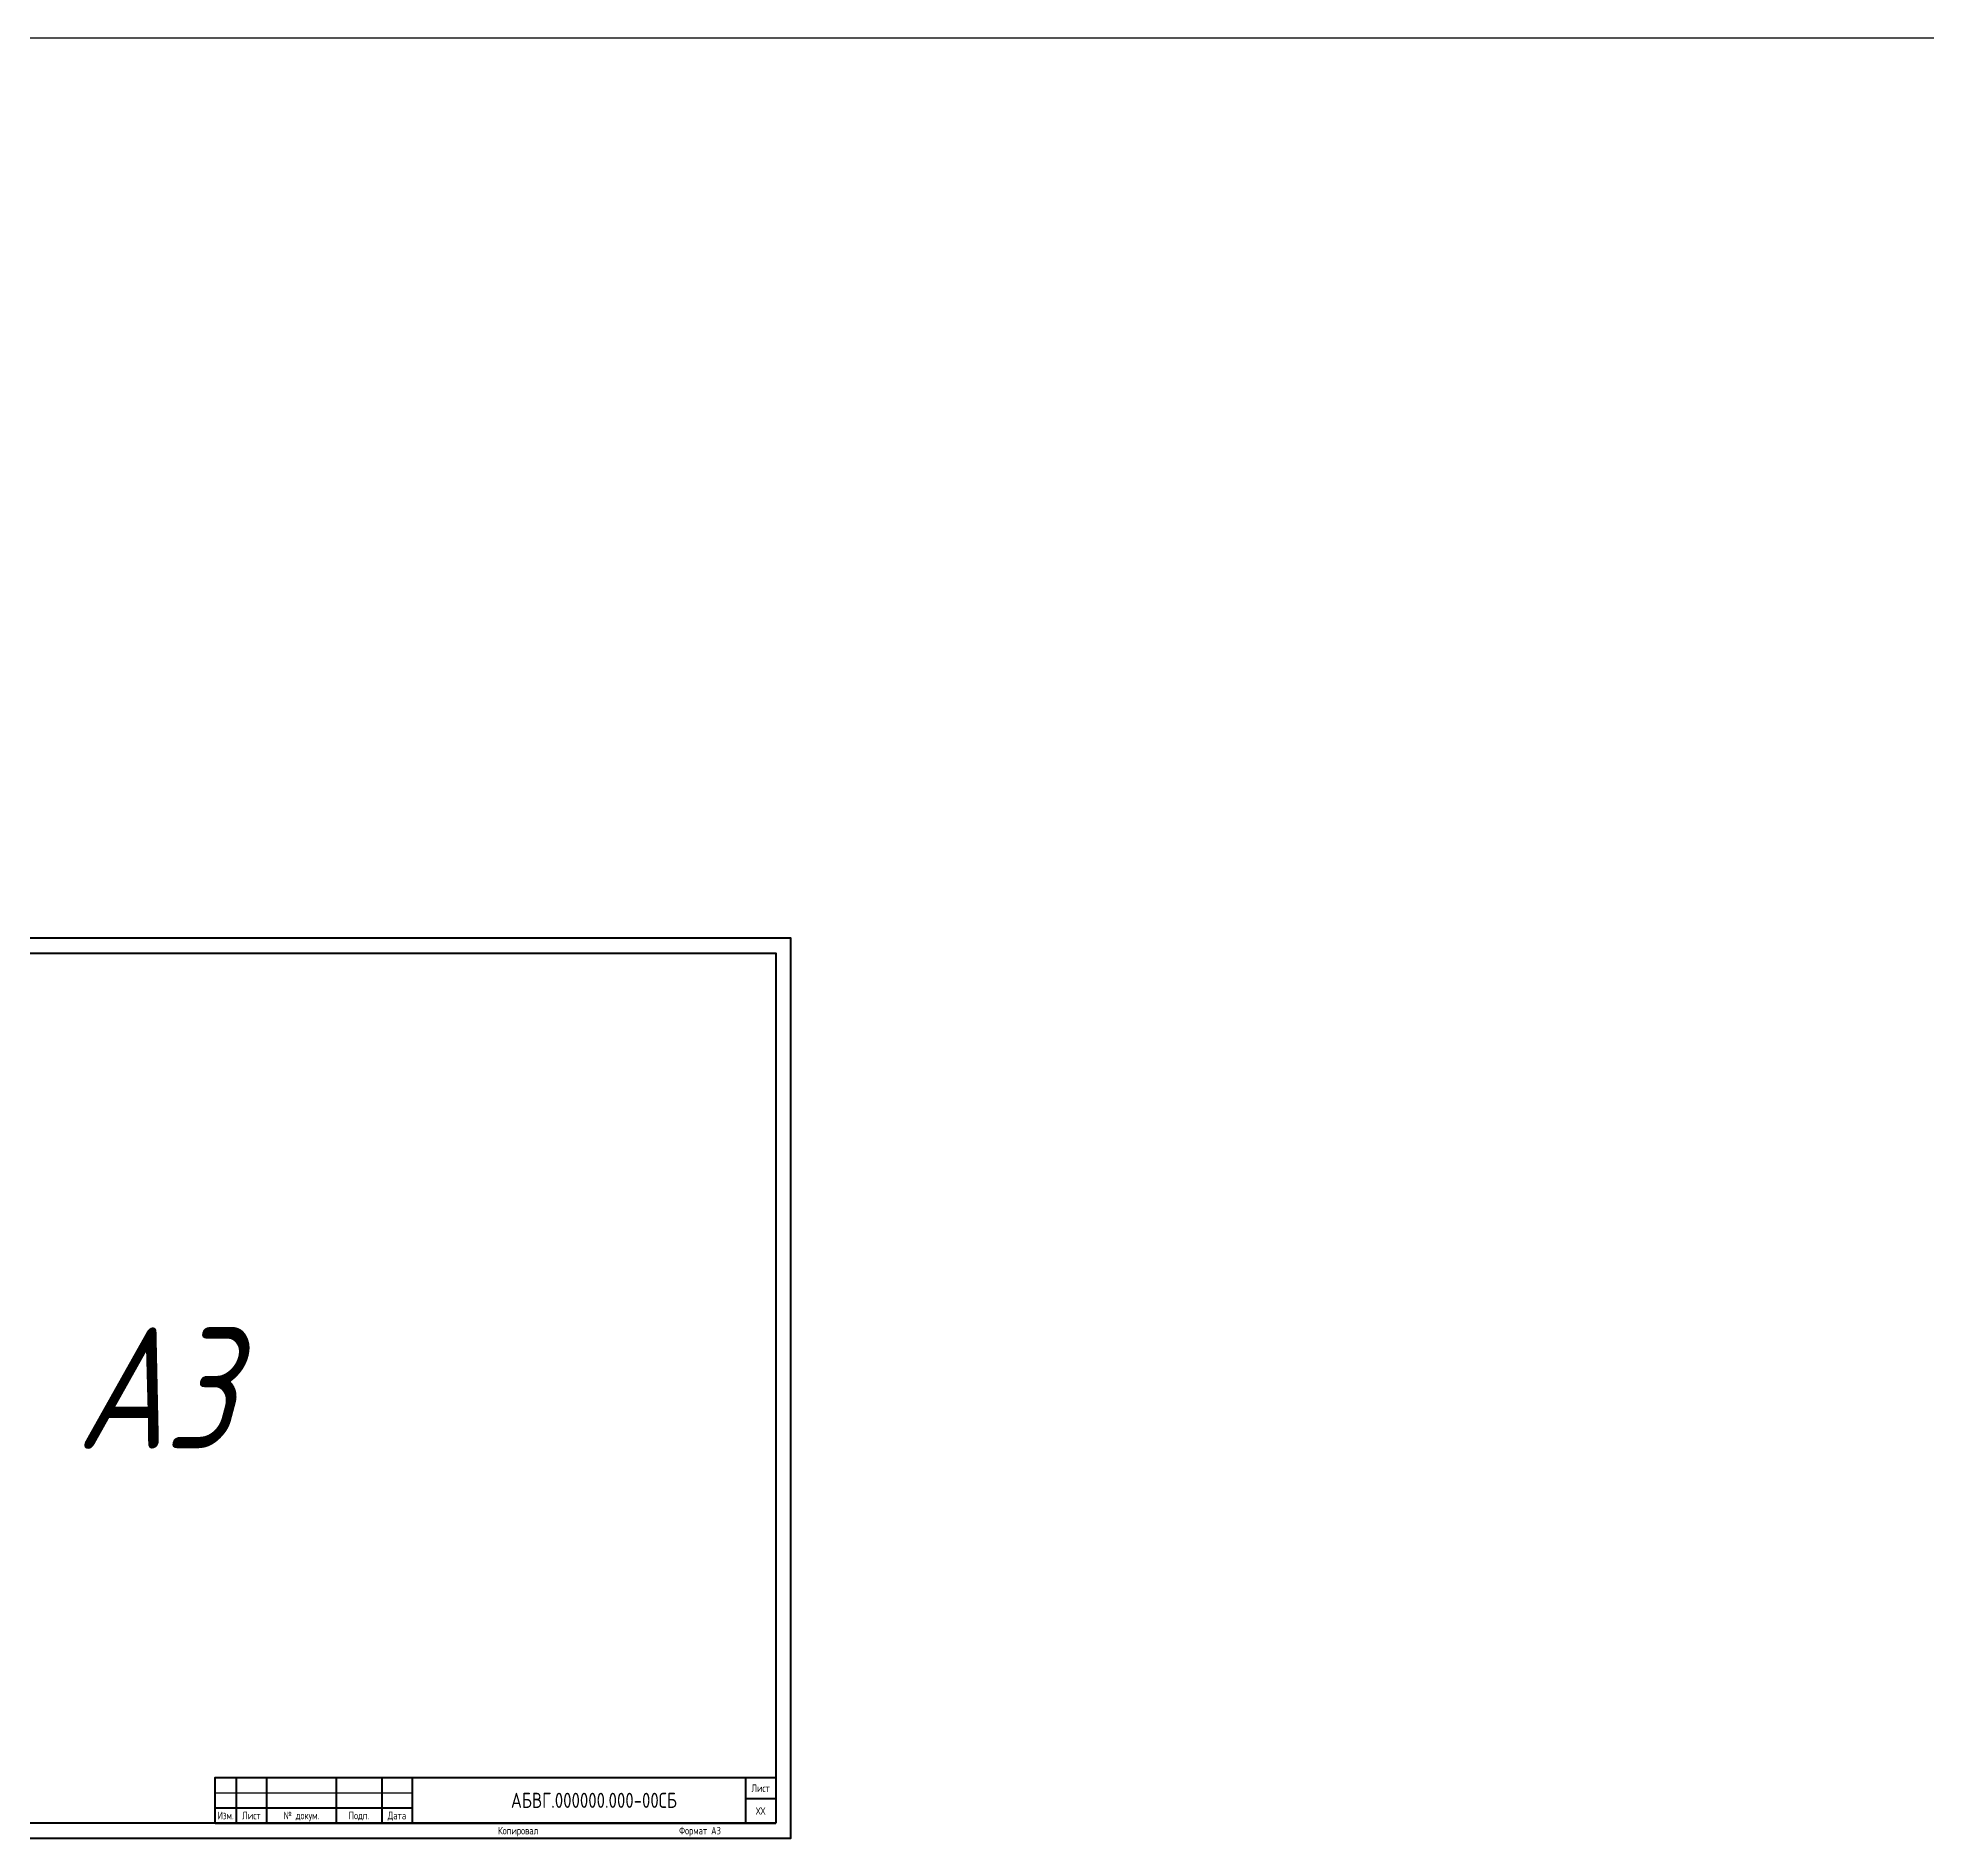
# Model space of a CAD drawing. Header units: inches. Extents: x 0 to 5320, y -3514 to 0.
# Drawn here: x 3534 to 4157, y -594 to 0 of the extents above; entities that cross this region are included whole.
import ezdxf

# ---------------------------------------------------------------- set-up
doc = ezdxf.new("R2010")
doc.units = ezdxf.units.IN
doc.header["$MEASUREMENT"] = 0
doc.layers.get('Defpoints').update_dxf_attribs({"color": 30})
doc.styles.add('GOST_A_05.0', font='GOST_A.TTF', dxfattribs={"height": 5})
doc.styles.add('GOST_A_40.0', font='GOST_A.TTF', dxfattribs={"height": 40})
doc.styles.add('GOST_B_02.5', font='GOST_A.TTF', dxfattribs={"height": 2.5})

msp = doc.modelspace()

# ---------------------------------------------------------------- linework, layer by layer
msp.add_line((0, 0), (5320, 0))
at = {"lineweight": 25}
msp.add_line((3592, -579), (3657, -579), dxfattribs=at)
at = {"lineweight": 50}
for p, q in [((3599, -574), (3599, -589)), ((3609, -574), (3609, -589)), ((3632, -574), (3632, -589)), ((3647, -574), (3647, -589)), ((3657, -574), (3777, -574)), ((3657, -574), (3657, -589)), ((3767, -574), (3767, -589)), ((3592, -584), (3657, -584)), ((3777, -581), (3767, -581)), ((3592, -589), (3657, -589)), ((3657, -589), (3777, -589))]:
    msp.add_line(p, q, dxfattribs=at)
for points in [[(3777, -589), (3382, -589), (3382, -302), (3777, -302)], [(3777, -589), (3592, -589), (3592, -574), (3777, -574)]]:
    msp.add_lwpolyline(points, close=True, dxfattribs=at)
at = {"layer": 'Defpoints', "lineweight": 50}
msp.add_lwpolyline([(3362, -594), (3782, -594), (3782, -297), (3362, -297)], close=True, dxfattribs=at)

# ---------------------------------------------------------------- texts
at = {"color": 1, "lineweight": 13, "attachment_point": 5}
for s, insert, char_height, width, style in [('АБВГ.000000.000-00СБ', (3717, -581.5), 5, 120, 'GOST_A_05.0'), ('ХХ', (3772, -585), 2.5, 10, 'GOST_B_02.5')]:
    msp.add_mtext(s, dxfattribs=dict(at, insert=insert, char_height=char_height, width=width, style=style))
at = {"lineweight": 13, "char_height": 2.5, "style": 'GOST_B_02.5'}
for s, insert, width, attachment_point in [('Лист', (3772, -577.5), 10, 5), ('Изм.', (3595.5, -585.25), 7, 2), ('Лист', (3604, -585.25), 10, 2), ('№ докум.', (3620.5, -585.25), 23, 2), ('Подп.', (3639.5, -585.25), 15, 2), ('Дата', (3652, -585.25), 10, 2), ('Копировал', (3692, -590.25), 70, 2), ('Формат А3', (3752, -590.25), 50, 2)]:
    msp.add_mtext(s, dxfattribs=dict(at, insert=insert, width=width, attachment_point=attachment_point))
at = {"layer": 'Defpoints', "lineweight": 13, "insert": (3572, -445.5), "char_height": 40, "width": 420, "attachment_point": 5, "style": 'GOST_A_40.0'}
msp.add_mtext('{\\fGOST type A|b0|i1|c204|p34;A3}', dxfattribs=at)

doc.saveas('drawing.dxf')
